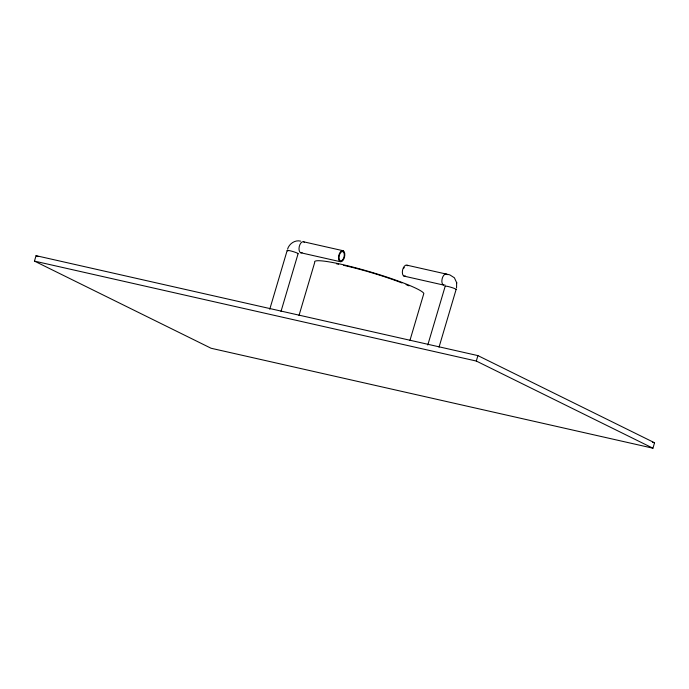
<?xml version="1.0" encoding="UTF-8"?>
<svg xmlns="http://www.w3.org/2000/svg" width="689" height="689" viewBox="0 0 689 689"><rect width="100%" height="100%" fill="white"/><g stroke="black" fill="none" stroke-linecap="round" stroke-linejoin="round"><path stroke-width="1.03" d="M456.549 288.028L456.652 282.481M34.45 261.105L36.061 255.671L477.916 355.61L654.55 442.76L652.939 448.203L211.084 348.255L34.45 261.105L476.306 361.045L652.939 448.203M269.752 309.258L287.167 250.477M281 311.428L298.104 253.681M299.009 315.459L314.727 262.388A57.006 6.055 16.5 0 1 365.583 270.536A57.006 6.055 16.5 0 1 423.847 293.454L409.946 340.409M427.783 345L445.197 286.219M439.031 347.17L456.135 289.423M476.306 361.045L477.916 355.61M287.58 249.082C289.191 243.734 295.021 239.694 300.611 241.124M303.763 241.83L343.268 250.77A5.701 2.98 -77.3 0 1 343.217 260.089A5.701 2.98 -77.3 0 1 338.497 257.755A5.701 2.98 -77.3 0 1 343.268 250.77M407.113 265.213L449.779 274.859L454.387 277.779L456.807 282.981M300.542 252.708L340.047 261.639M403.892 276.082L443.406 285.022M652.449 442.286L654.55 442.76M36.061 255.671L37.99 256.618M302.118 252.648A5.701 2.98 -77.3 0 1 299.241 246.645A5.701 2.98 -77.3 0 1 304.417 242.364M287.899 251.003A5.701 0.603 16.5 0 1 291.929 251.244A5.701 0.603 16.5 0 1 297.915 253.785M403.659 268.391A4.754 2.48 -77.3 0 1 404.21 267.41M445.378 286.435A5.701 0.603 16.5 0 1 450.675 287.192A5.701 0.603 16.5 0 1 455.946 289.526M444.982 284.962A5.701 2.98 -77.3 0 1 442.097 278.959A5.701 2.98 -77.3 0 1 447.273 274.678M405.476 276.022A5.701 2.98 -77.3 0 1 402.591 270.019A5.701 2.98 -77.3 0 1 407.767 265.747M336.559 263.818A53.208 5.65 16.5 0 1 338.661 264.24M343.647 265.325A53.208 5.65 16.5 0 1 365.825 271.027M366.841 271.32A53.208 5.65 16.5 0 1 401.937 282.938M406.062 284.591A53.208 5.65 16.5 0 1 409.025 285.849M342.958 259.443A4.754 2.48 -77.3 0 0 343.001 251.674A4.754 2.48 -77.3 0 0 339.022 257.497A4.754 2.48 -77.3 0 0 342.958 259.443"/></g></svg>
